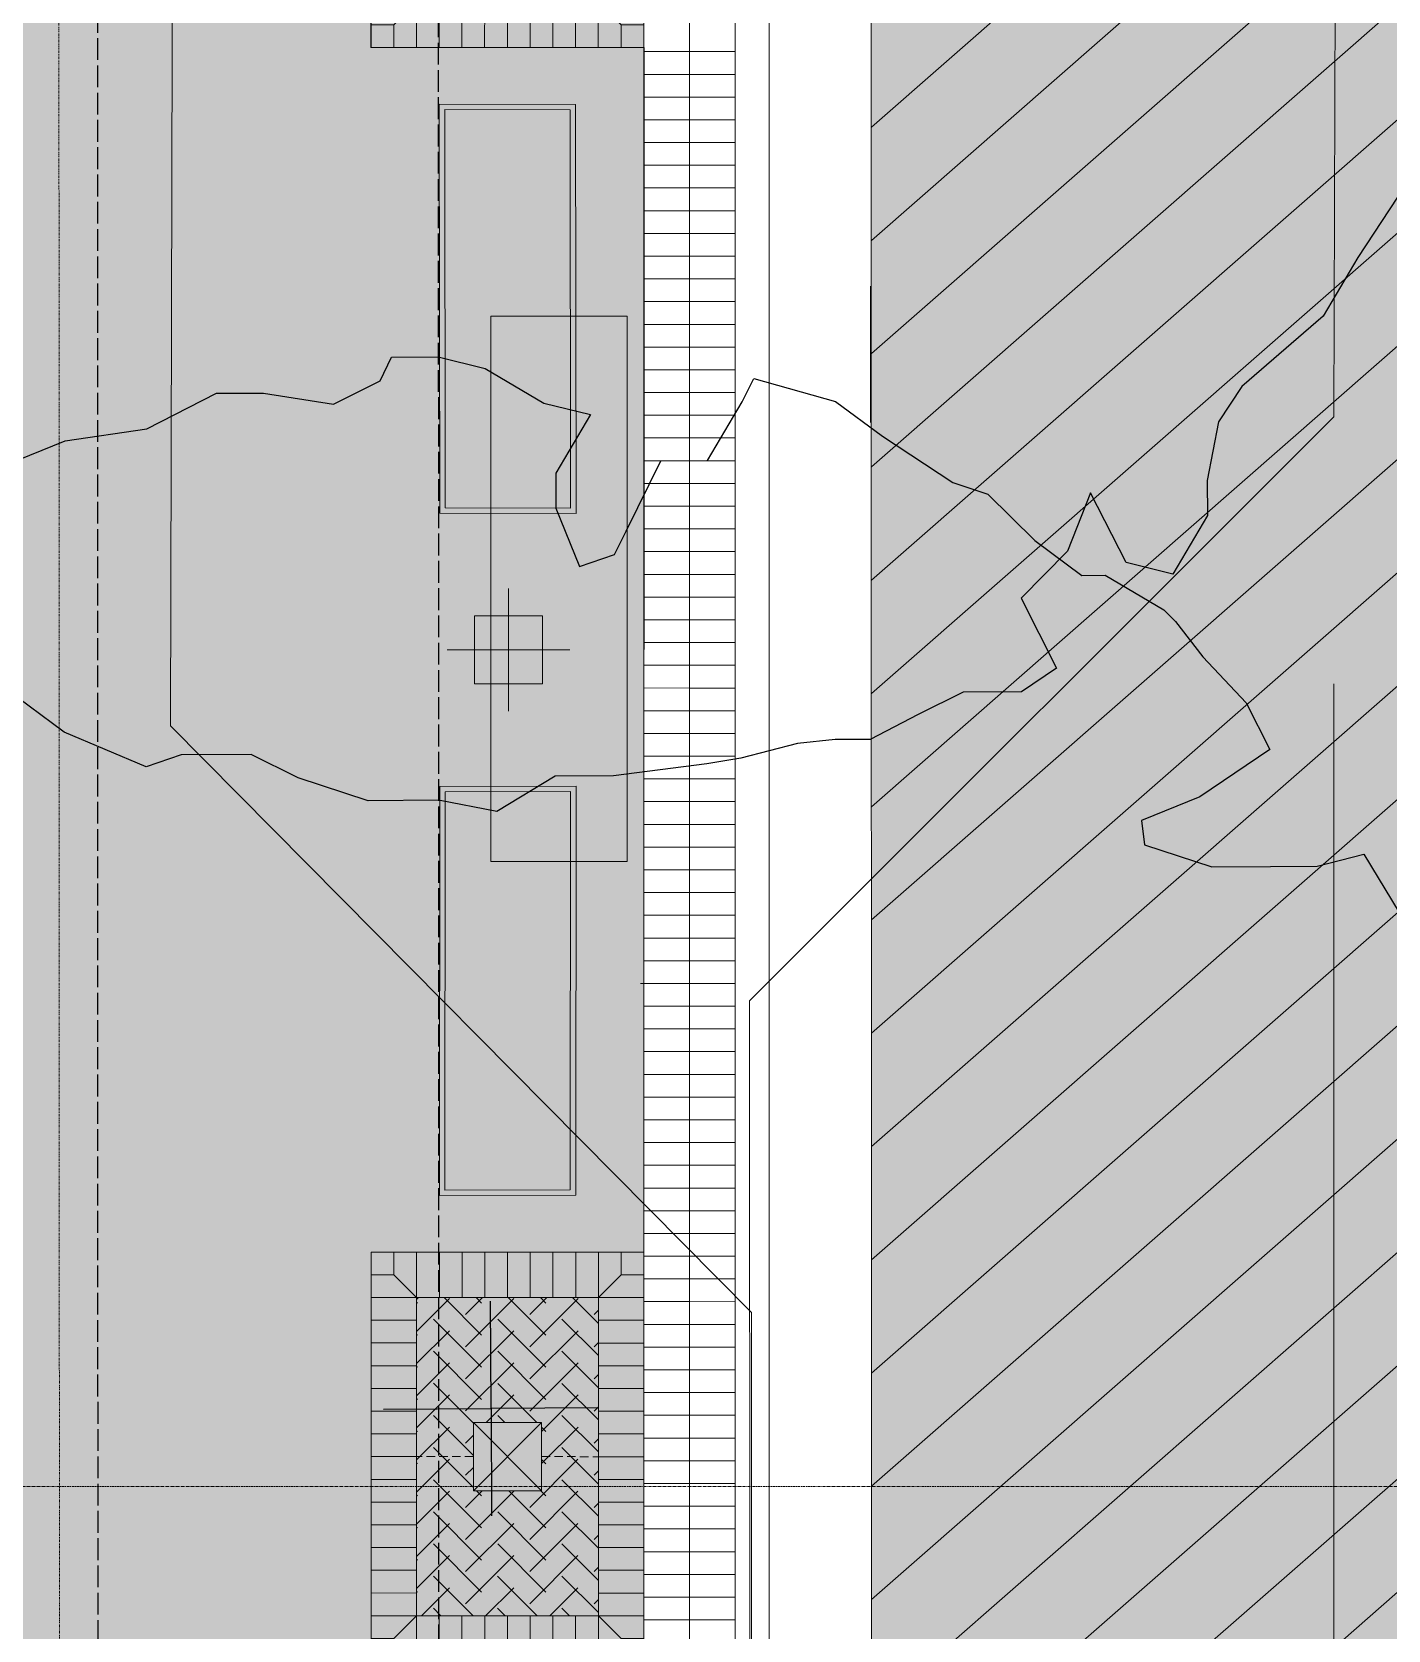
# Model space of a CAD drawing. Header units: inches. Extents: x 3268 to 7018, y 976 to 6708.
# Drawn here: x 6175.1 to 6413.8, y 4469.9 to 4751.1 of the extents above; entities that cross this region are included whole.
import ezdxf

# ---------------------------------------------------------------- set-up
doc = ezdxf.new("R2010")
doc.units = ezdxf.units.IN
doc.header["$MEASUREMENT"] = 0
for name, pattern in [('Double Dash 3_8_', [0.9999999999999999, 0.3749999999999999, -0.125, 0.125, -0.125, 0.125, -0.125]), ('Grid Line 1_2_', [0.8749999999999999, 0.4999999999999999, -0.125, 0.125, -0.125]), ('IMPORT-DASHED4', [2.25, 1.5, -0.7499999999999998]), ('IMPORT-EASEMENT2', [4.799999999999999, 3.839999999999999, -0.9599999999999999])]:
    doc.linetypes.add(name, pattern=pattern)
for name, color, linetype, lineweight in [('0-landscaping', 1, 'Continuous', 25), ('C-ANNO-5FT-PED-ZONE', 130, 'Continuous', 25), ('C-CURB-BACK', 40, 'Continuous', 13), ('C-CURB-FACE', 80, 'Continuous', 13), ('C-CURB-GUTR', 22, 'Continuous', 15), ('C-PRKG-MRKG', 130, 'Continuous', 25), ('C-PROP-LINE', 91, 'Double Dash 3_8_', 9), ('L-DROPOFF STUDIES', 2, 'Continuous', 15), ('L-DROPOFF STUDIES-2', 120, 'Continuous', 15), ('L-MASK', 245, 'Continuous', 35), ('L-PVMT-ASPH', 140, 'Continuous', 15), ('L-PVMT-ASPH-HATC', 252, 'Continuous', 15), ('L-PVMT-BRCK-HATC', 252, 'Continuous', 15), ('L-PVMT-BRICK', 20, 'Continuous', 13), ('L-PVMT-HATCH BOUND NPLOT', 45, 'Continuous', 15), ('L-SITE-LIGHT', 2, 'Continuous', 15), ('L-SITE-PLNT-FRNS', 140, 'Continuous', 15), ('L-SITE-TREE-GRAT', 250, 'Continuous', 13), ('S-GRID', 1, 'Continuous', 9), ('site_dwg', 8, 'Continuous', 9)]:
    doc.layers.add(name, color=color, linetype=linetype, lineweight=lineweight)
doc.layers.add('NPLT', color=200, linetype='Continuous', lineweight=13, plot=False)

# ---------------------------------------------------------------- blocks, each defined once
blk = doc.blocks.new('site_dwg_dec1-V212-Overall Retail Plan Opt 2')
at = {"layer": '0-landscaping', "color": 213, "flags": 128}
for points in [[(31.0881679889427, 120.5223345599614), (38.04547195947844, 118.0613721970102), (46.15681293431054, 112.7615709075425), (55.04856294575665, 110.4265181416985), (59.16653053265718, 106.8094013281942), (64.438605750071, 100.353468798591), (70.366368467365, 98.79674374690772), (73.20570484799855, 99.9528981928987), (77.32370079247657, 96.33575647164149), (80.53674968142211, 91.68841971690823), (82.9695307879051, 84.07638086805206), (86.182579676021, 79.42904411461755), (78.56955985297144, 76.99082391922171), (75.85484602591559, 73.90021222335348), (73.38933504524566, 66.94063790206097), (77.38268007688775, 65.25797834102092), (80.22201645907636, 66.41413278581136), (88.73994106720828, 69.88249988785797), (92.85790865704995, 66.26538307328416), (100.4709568346757, 68.7035783563541), (103.3102509482635, 69.85968468856196), (108.7069203667312, 61.46931982166904), (110.1102024863908, 54.76156640336455), (112.6675355198425, 45.21504708576582), (114.851113782319, 41.4719708597903), (115.3494772018787, 33.73399749442876), (116.7527309637921, 27.02626898528512), (118.8117289361128, 25.21769812396348), (121.2444816820721, 17.60568417829858), (121.3690619716984, 15.67117881218189), (121.0073555575184, 10.43992103847529), (121.2117095394317, 3.034022888560571), (119.65104662971, -2.895354700621737), (109.8544485491445, -1.59049865825466), (102.8971445787724, 0.870463703299606), (101.2580483883615, -1.482540039601304)], [(-9.471346453594377, 8.319387126080981), (0, 0), (8.319387121136968, 9.471346451995485)], [(9.471346454440207, -8.31938712430201), (0, 0), (-8.319387122217448, -9.471346449256087)], [(101.2580483883615, -1.482540039601304), (105.454477611373, -8.676055613000356), (110.6019441858446, -13.19745785703446), (114.7199401311523, -16.81459957960135), (119.7428547744369, -19.40152136095014), (118.3068144204976, -27.26535620114475), (111.9724258052704, -34.47684765728035), (113.1265473455244, -37.31559033633413), (111.6904930847198, -45.17949820201567), (107.5396966369083, -56.13399286589731), (101.3299305751171, -65.27994157050226), (96.85894486284558, -72.1199701091076)]]:
    blk.add_lwpolyline(points, dxfattribs=at)
blk = doc.blocks.new('site_dwg_dec1-V213-Overall Retail Plan Opt 2')
at = {"layer": '0-landscaping', "color": 213, "flags": 128}
blk.add_lwpolyline([(46.34270589714617, -107.9819351812562), (38.1766061073535, -110.1856556462931), (30.56355792520429, -112.6238509327136), (17.92766572879685, -112.4751012213869), (13.15395393324036, -113.7571420526924), (7.599903721818577, -118.003908204822), (4.885189898593523, -121.0945198974273), (-2.727858282322586, -123.532715182298), (-5.940907171125899, -118.8853784289508), (-3.599976476819165, -109.9912987397633), (-10.18352567227572, -113.3337794553713), (-17.92108351260736, -113.8374461562212), (-20.26208483139521, -122.7315490584347), (-25.16034856125475, -122.0791094302308), (-30.30784349119727, -117.5576822782367), (-36.02233360214682, -115.9983575564091), (-42.16343954759844, -114.4442553805616), (-45.25193650464131, -111.7313990827841), (-48.85042896145455, -109.1643291017731), (-54.95184824639414, -106.0219622391464), (-58.38620603193771, -103.8447490419183), (-67.52711661894732, -97.6406855335931), (-72.67458319323372, -93.11928329096689), (-80.53679194816355, -91.6884678345791), (-84.77933982746849, -86.13684565529717), (-90.95630538297932, -80.71115797022274), (-95.32350417585688, -73.22505363637673), (-97.63163436459864, -67.54749693596158), (-103.8086282820682, -62.1217843534373), (-107.8020155784859, -60.43917290733724), (-112.2937946572899, -51.01856319714852), (-113.6970061503296, -44.31078655997907)], dxfattribs=at)
blk = doc.blocks.new('site_dwg_b1-12649367-Overall Retail Plan Opt 2')
at = {"layer": 'L-PVMT-BRCK-HATC', "color": 53}
blk.add_line((0, -7.990953345783054), (0, 0), dxfattribs=at)
blk = doc.blocks.new('site_dwg_b2-12649368-Overall Retail Plan Opt 2')
at = {"layer": 'L-PVMT-BRCK-HATC', "color": 53}
blk.add_line((0, 0), (0, 7.990953347180038), dxfattribs=at)
blk = doc.blocks.new('site_dwg_tree_grate_pvr-V278-Overall Retail Plan Opt 2')
at = {"layer": 'L-MASK', "lineweight": 15}
blk.add_hatch(color=10, dxfattribs=at).paths.add_polyline_path([(36.00000000000272, 3.41060513164848e-12), (36.00000000000272, 48.00000000000272), (-35.99999999999726, 48.00000000000272), (-35.99999999999726, 2.728484105318784e-12)])
at = {"layer": 'L-PVMT-BRCK-HATC'}
h = blk.add_hatch(dxfattribs=at)
h.set_pattern_fill('FP_230', color=53, style=0, pattern_type=2)
h.set_pattern_definition([(135, (-28, 40), (-5.654025822367634, 4.440892098500626e-16), [11.995, -3.998]), (225, (-30.827, 42.827), (-5.654025822367634, -4.440892098500626e-16), [11.995, -3.998])])
h.paths.add_polyline_path([(28.00000000186537, 8.00000000093405), (28.00000000186537, 39.9999999990714), (-28.00000000185991, 39.9999999990714), (-27.99999999627266, 8.00000000093405)])
h.paths.add_polyline_path([(6.000000000002728, 18.00000000000272), (-6.000000005585206, 18.00000000000272), (-5.999999999997271, 30.00000000000272), (6.000000000002728, 30.00000000000272)])
at = {"layer": 'L-PVMT-BRCK-HATC', "color": 53}
for p, q in [((-24, 40.00000000186264), (-24, 47.99999999999999)), ((-19.99999999813735, 40.00000000046565), (-19.99999999813735, 47.99999999999999)), ((-16.00000000186264, 40.00000000046565), (-16.00000000186264, 47.99999999999999)), ((-12, 40.00000000046565), (-12, 47.99999999999999)), ((-7.999999998137354, 39.99999999906867), (-7.999999998137354, 47.99999999999999)), ((-4.000000001862644, 40.00000000046565), (-4.000000001862644, 47.99999999999999)), ((0, 39.99999999906867), (0, 47.99999999999999)), ((4.000000001862644, 40.00000000046565), (4.000000001862644, 47.99999999999999)), ((7.999999998137354, 39.99999999906867), (7.999999998137354, 47.99999999999999)), ((12, 40.00000000186264), (12, 47.99999999999999)), ((15.99999999627471, 39.99999999906867), (15.99999999627471, 47.99999999999999)), ((20.00000000372529, 40.00000000186264), (20.00000000372529, 47.99999999999999)), ((24, 39.99999999906867), (24, 47.99999999999999)), ((31.99999999813735, 44.00000000093132), (28.00000000186264, 40.00000000186264)), ((-28.00000001303851, 36.00000000139698), (-36.00000001117586, 36.00000000139698)), ((28.00000000186264, 35.99999999999999), (35.99999999999999, 35.99999999999999)), ((-28.00000001303851, 31.99999999953434), (-36.00000001117586, 31.99999999953434)), ((27.99999999627471, 32.00000000093132), (35.99999999999999, 32.00000000093132)), ((-28.00000001303851, 28.00000000046566), (-36.00000001117586, 28.00000000046566)), ((28.00000000186264, 28.00000000046566), (35.99999999999999, 28.00000000046566)), ((-28.00000001303851, 24), (-36.00000001117586, 24)), ((27.99999999627471, 24), (35.99999999999999, 24)), ((-28.00000001303851, 20.00000000093132), (-36.00000001117586, 20.00000000093132)), ((28.00000000186264, 20.00000000093132), (35.99999999999999, 20.00000000093132)), ((-28.00000001303851, 16.00000000046566), (-36.00000001117586, 16.00000000046566)), ((27.99999999627471, 15.99999999906868), (35.99999999999999, 15.99999999906868)), ((-28.00000001303851, 12), (-36.0000000167638, 12)), ((28.00000000186264, 12.00000000139698), (35.99999999999999, 12.00000000139698)), ((-24, 8.00000000093132), (-24, 0)), ((-19.99999999813735, 8.00000000093132), (-19.99999999813735, 0)), ((-16.00000000186264, 8.00000000093132), (-16.00000000186264, 0)), ((-12, 8.00000000093132), (-12, 0)), ((-7.999999998137354, 8.00000000093132), (-7.999999998137354, 0)), ((-4.000000001862644, 8.00000000093132), (-4.000000001862644, 0)), ((0, 8.00000000093132), (0, 0)), ((4.000000001862644, 8.00000000093132), (4.000000001862644, 0)), ((7.999999998137354, 8.00000000093132), (7.999999998137354, 0)), ((12, 8.00000000093132), (12, 0)), ((16.00000000186264, 8.00000000093132), (16.00000000186264, 0)), ((20.00000000372529, 8.00000000093132), (20.00000000372529, 0)), ((24, 7.999999999534338), (24, 0)), ((31.99999999254942, 3.999999987892806), (27.99999999068677, 7.999999991152435))]:
    blk.add_line(p, q, dxfattribs=at)
at = {"layer": 'L-PVMT-BRCK-HATC', "color": 53, "flags": 128}
for points in [[(-36.00000001117586, 44.00000000093132), (-32.00000001490115, 44.00000000093132), (-32.00000001490115, 47.99999999999999)], [(35.99999999999999, 40.00000000046565), (28.00000000186264, 40.00000000046565), (28.00000000186264, 48.00000000139698)], [(31.99999999813735, 47.99999999999999), (31.99999999813735, 44.00000000093132), (35.99999999999999, 44.00000000093132)], [(-32.00000001490115, 43.99999999953433), (-28.00000001303851, 40.00000000046565), (-36.00000001117586, 40.00000000046565)], [(35.99999999999999, 7.999999999534338), (28.00000000186264, 7.999999999534338), (28.00000000186264, 39.99999999906867), (-28.00000000186264, 39.99999999906867), (-28.00000000186264, 8.00000000093132), (28.00000000186264, 8.00000000093132), (28.00000000186264, 0)], [(-32.00000000372528, 3.999999987892806), (-28.00000001303851, 8.00000000093132), (-36.00000001117586, 8.00000000093132)], [(-36.00000000558793, 3.999999987892806), (-32.00000000372528, 3.999999987892806), (-32.00000000372528, 0)], [(35.99999998882412, 3.999999985098838), (31.99999999254942, 3.999999985098838), (31.99999999254942, -1.257285475730896e-08)]]:
    blk.add_lwpolyline(points, dxfattribs=at)
for points in [[(-28.00000001303851, 47.99999999999999), (-28.00000001303851, 39.99999999906867)], [(-28.00000000745058, 0), (-28.00000000745058, 8.00000000093132)]]:
    blk.add_lwpolyline(points, close=True, dxfattribs=at)
at = {"layer": 'L-SITE-TREE-GRAT', "color": 253, "linetype": 'IMPORT-DASHED4'}
for p, q in [((0, 30), (0, 47.99999999860301)), ((0, 18), (0, 0))]:
    blk.add_line(p, q, dxfattribs=at)
at = {"layer": 'L-SITE-TREE-GRAT', "color": 253, "linetype": 'IMPORT-DASHED4', "flags": 128}
blk.add_lwpolyline([(35.99999999999999, 0), (35.99999999999999, 47.99999999999999), (-35.99999999999999, 47.99999999999999), (-35.99999999999999, 0)], close=True, dxfattribs=at)
at = {"layer": 'L-SITE-TREE-GRAT', "color": 253, "flags": 128}
for points in [[(-35.99999999999999, 47.99999999999999), (35.99999999999999, 47.99999999999999), (35.99999999999999, 0), (-35.99999999999999, 0)], [(-6.000000005587935, 18), (5.999999999999999, 18), (5.999999999999999, 30), (-5.999999999999999, 30)]]:
    blk.add_lwpolyline(points, close=True, dxfattribs=at)
at = {"layer": 'NPLT', "color": 253}
for p, q in [((5.999999999999999, 30), (-6.000000005587935, 18)), ((-5.999999999999999, 30), (5.999999999999999, 18))]:
    blk.add_line(p, q, dxfattribs=at)
blk = doc.blocks.new('site_dwg_lighting-12649360-Overall Retail Plan Opt 2')
at = {"layer": 'L-SITE-LIGHT', "color": 53}
for p, q in [((0, 5.399999999441206), (0, -5.399999999441206)), ((-5.399999996647238, 0), (5.399999999441206, 0))]:
    blk.add_line(p, q, dxfattribs=at)
at = {"layer": 'L-SITE-LIGHT', "color": 53, "flags": 128}
blk.add_lwpolyline([(-2.999999997206032, 2.999999998603016), (3.000000002793967, 2.999999998603016), (3.000000002793967, -3.000000001396983), (-2.999999994412064, -3.000000001396983)], close=True, dxfattribs=at)
blk = doc.blocks.new('site_dwg-12440225-Overall Retail Plan Opt 2')
at = {"layer": 'L-PVMT-ASPH'}
h = blk.add_hatch(color=10, dxfattribs=at)
h.paths.add_polyline_path([(24339718.53346603, 9813972.144103346), (24339887.07449048, 9814212.502676906), (24339739.69633754, 9814315.845214311), (24339581.26135598, 9814089.899001546), (24339629.1144, 9814055.302799998), (24339635.9543549, 9814049.325785588), (24339642.46273531, 9814042.98933005), (24339648.62067784, 9814036.31179846), (24339654.41033481, 9814029.312544463), (24339659.81492591, 9814022.011854135), (24339664.81878693, 9814014.430887226), (24339669.40741505, 9814006.591615817), (24339681.30982938, 9813997.450047066), (24339693.47180215, 9813988.656744802), (24339705.88314632, 9813980.219074398)])
h.paths.add_polyline_path([(24341279.96674772, 9816613.018771717), (24341327.69337847, 9817194.358206697), (24341336.14719908, 9817314.060056796), (24341349.85919517, 9817475.559871858), (24341241.21047862, 9817484.093139127), (24341233.16564054, 9817364.342307739), (24341183.59218761, 9816619.779448591)])
h.paths.add_polyline_path([(24341241.21047862, 9817484.093139127), (24341354.39901932, 9817476.562142687), (24341362.3316544, 9817595.67930597), (24341359.93445173, 9817595.848605955), (24341379.27012009, 9817850.028833294), (24341381.53699151, 9817884.068378847), (24341268.28796358, 9817892.939708184)])
at = {"layer": 'L-PVMT-ASPH-HATC'}
h = blk.add_hatch(dxfattribs=at)
h.set_pattern_fill('FP_248', color=53, style=0, pattern_type=2)
h.set_pattern_definition([(37.38599999999999, (24341233.166, 9817345.457), (-9.107725642244493, 11.91844510100215), [])])
h.paths.add_polyline_path([(24341279.96674772, 9816613.018771717), (24341327.69337847, 9817194.358206697), (24341336.14719908, 9817314.060056796), (24341349.85919517, 9817475.559871858), (24341241.21047862, 9817484.093139127), (24341233.16564054, 9817364.342307739), (24341183.59218761, 9816619.779448591)])
h.paths.add_polyline_path([(24341241.21047862, 9817484.093139127), (24341354.39901932, 9817476.562142687), (24341362.3316544, 9817595.67930597), (24341359.93445173, 9817595.848605955), (24341379.27012009, 9817850.028833294), (24341381.53699151, 9817884.068378847), (24341268.28796358, 9817892.939708184)])
at = {"layer": 'L-PVMT-BRCK-HATC'}
h = blk.add_hatch(dxfattribs=at)
h.set_pattern_fill('FP_246', color=53, style=0, pattern_type=2)
h.set_pattern_definition([(41.19300000000002, (24339643.438, 9814490.821), (0.375403592299723, 5.641549445222338), [11.995, -3.998]), (131.193, (24339646.447, 9814493.454), (0.3754035922997256, 5.641549445222338), [11.995, -3.998])])
h.paths.add_polyline_path([(24340944.14260868, 9815161.56902191), (24340946.20790308, 9815192.747086309), (24341054.75702199, 9815287.751801526), (24341063.87239928, 9815424.199854838), (24341015.92996943, 9815427.389928112), (24341020.73005893, 9815499.242452446), (24341068.6233038, 9815496.042956479), (24341085.92457959, 9815756.343615633), (24341038.03025398, 9815759.526984198), (24341042.83057567, 9815831.382984137), (24341090.71518529, 9815828.196758201), (24341094.25579284, 9815881.407237886), (24340999.25292033, 9815989.95425186), (24341037.33064584, 9816562.210287204), (24341145.95890891, 9816657.28427078), (24341149.83738892, 9816715.34122569), (24341101.91933975, 9816718.542378701), (24341106.71858403, 9816790.382251019), (24341154.61183225, 9816787.182754835), (24341172.38615708, 9817054.592693102), (24341124.49183767, 9817057.776154408), (24341129.29215316, 9817129.632061608), (24341177.18540137, 9817126.432565417), (24341191.29366988, 9817337.949903736), (24341143.30704276, 9817341.15563808), (24341148.15635795, 9817412.992162973), (24341196.04622471, 9817409.792895138), (24341198.60298609, 9817448.452610748), (24341103.52900252, 9817557.080873795), (24341063.62171076, 9817559.73488301), (24340904.2315685, 9815164.235268736)])
at = {"layer": 'C-ANNO-5FT-PED-ZONE', "color": 213, "linetype": 'IMPORT-EASEMENT2', "flags": 128}
for points in [[(24341173.43156312, 9817974.569704888), (24341064.86211379, 9817879.53891328), (24341058.60739409, 9817785.539047208), (24341020.66169335, 9817759.050960105), (24341002.73584636, 9817494.243455587), (24341098.03372912, 9817385.653583419), (24341049.7296923, 9816657.855822798), (24340942.84306337, 9816588.119622858), (24340903.15724013, 9815991.696087312), (24340997.75345884, 9815877.316419568), (24340956.93820208, 9815281.87627089), (24340851.85462972, 9815190.060175546), (24340840.21389879, 9815028.451841284), (24340816.31959692, 9814987.856953233), (24340807.91752753, 9814861.58536387), (24340828.33680849, 9814837.590900285), (24340814.20948071, 9814639.141274119), (24340820.32276781, 9814572.244142456), (24340784.23728234, 9814041.25000657), (24340346.67693986, 9814070.985885575), (24339654.20889217, 9814556.549067944), (24339621.08674325, 9814593.99079329), (24339537.64412129, 9814651.844636435), (24339442.83972673, 9814690.826514924), (24339354.14331621, 9814753.02102556), (24339330.46229357, 9814798.298159737), (24339230.23757831, 9814867.973883716), (24339182.6163684, 9814867.152440649), (24339131.69313189, 9814915.47795062), (24338893.2467398, 9815077.690702066), (24338651.59712844, 9815247.640438044), (24338560.99241732, 9815303.182211477)], [(24341067.2900173, 9817559.490924602), (24341064.28329937, 9817515.0745312), (24341159.55060739, 9817406.519498283), (24341107.61336579, 9816623.980178425), (24341000.72143839, 9816554.24052159), (24340964.61006244, 9816011.536030035), (24341059.25053947, 9815897.102847952), (24341015.10094221, 9815253.019119129), (24340909.92571647, 9815161.122942245), (24340904.94869157, 9815092.026876932)]]:
    blk.add_lwpolyline(points, dxfattribs=at)
at = {"layer": 'C-CURB-BACK', "color": 253, "flags": 128}
blk.add_lwpolyline([(24341161.56121618, 9816649.570815757), (24341215.08926901, 9817454.024098456), (24341120.01528545, 9817562.65236149), (24341138.68005304, 9817843.158241507), (24341247.17391226, 9817938.114591708), (24341266.97051227, 9818235.630360348)], dxfattribs=at)
at = {"layer": 'C-CURB-FACE', "color": 253, "flags": 128}
blk.add_lwpolyline([(24341002.11127121, 9814164.787736772), (24341025.92797948, 9814522.720225098), (24340930.89549913, 9814631.301067997), (24340967.54412166, 9815182.079644024), (24341076.17811927, 9815277.158647047), (24341116.89429274, 9815889.066939488), (24341021.81690816, 9815997.699088382), (24341058.66957467, 9816551.544166595), (24341167.38297264, 9816646.692660913), (24341221.2410353, 9817456.10553909), (24341126.16705172, 9817564.733802143), (24341144.50180949, 9817840.280086655), (24341252.99566881, 9817935.236436944), (24341272.95727364, 9818235.232003246)], dxfattribs=at)
at = {"layer": 'C-CURB-GUTR', "color": 53, "flags": 128}
blk.add_lwpolyline([(24341290.91755772, 9818234.03693194), (24341270.46093816, 9817926.60197239), (24341161.96707873, 9817831.645622002), (24341144.59125368, 9817571.013654312), (24341239.66204259, 9817462.389041374), (24341184.84824198, 9816638.058196282), (24341076.134844, 9816542.909701958), (24341040.272207, 9816003.943410328), (24341135.34959158, 9815895.311261427), (24341093.64338862, 9815268.524182511), (24340985.00939101, 9815173.445179485), (24340949.35079795, 9814637.545389948), (24341044.38327831, 9814528.964547042), (24341020.0715553, 9814163.592665464)], dxfattribs=at)
at = {"layer": 'C-PRKG-MRKG', "color": 213}
blk.add_line((24341226.76210733, 9817269.437632157), (24341228.35553574, 9817293.384677606), dxfattribs=at)
at = {"layer": 'L-DROPOFF STUDIES', "color": 53, "flags": 128}
blk.add_lwpolyline([(24341116.15068051, 9815919.985633455), (24341021.42858866, 9816028.211836876), (24341056.17758756, 9816555.07340667), (24341164.68955424, 9816650.045605173), (24341195.3515732, 9817114.58860979), (24341100.22175392, 9817224.378951607), (24341136.57196745, 9817751.126198152), (24341245.37830106, 9817846.36822466)], dxfattribs=at)
at = {"layer": 'L-DROPOFF STUDIES-2', "color": 131}
blk.add_line((24341113.15014594, 9814335.232218469), (24341304.9774889, 9817218.134365832), dxfattribs=at)
at = {"layer": 'L-DROPOFF STUDIES-2', "color": 131, "flags": 128}
blk.add_lwpolyline([(24341101.9320885, 9814166.640184939), (24341109.54838987, 9814281.102759559), (24341014.96431977, 9814389.17126409), (24341198.68751569, 9817169.29961211), (24341308.09989649, 9817265.059874013), (24341320.6474603, 9817444.622004325), (24341237.59077942, 9817733.215844031)], dxfattribs=at)
at = {"layer": 'L-PVMT-BRCK-HATC', "color": 53}
for p, q in [((24341197.90790499, 9817316.757930143), (24341189.93465724, 9817317.289583893)), ((24341205.94010634, 9817316.222345386), (24341197.96685859, 9817316.753999135)), ((24341193.12556523, 9817244.916930081), (24341185.15231748, 9817245.44858383)), ((24341201.14980552, 9817244.381876163), (24341193.17655778, 9817244.913529914))]:
    blk.add_line(p, q, dxfattribs=at)
at = {"layer": 'L-PVMT-BRCK-HATC', "color": 53, "flags": 128}
for points in [[(24341038.03025398, 9815759.526984198), (24341042.83057567, 9815831.382984137), (24341090.71518529, 9815828.196758201), (24341094.25579284, 9815881.407237886), (24340999.25292033, 9815989.95425186), (24341037.33064584, 9816562.210287204), (24341145.95890891, 9816657.28427078), (24341149.83738892, 9816715.34122569), (24341101.91933975, 9816718.542378701), (24341106.71858403, 9816790.382251019), (24341154.61183225, 9816787.182754835), (24341172.38615708, 9817054.592693102), (24341124.49183767, 9817057.776154408), (24341129.29215316, 9817129.632061608), (24341177.18540137, 9817126.432565417), (24341191.29366988, 9817337.949903736), (24341143.30704276, 9817341.15563808), (24341148.15635795, 9817412.992162973), (24341196.04622471, 9817409.792895138), (24341198.60298609, 9817448.452610748), (24341103.52900252, 9817557.080873793)], [(24341196.30851216, 9817172.54480711), (24341188.33526441, 9817173.076460859), (24341179.7586347, 9817173.648347933)]]:
    blk.add_lwpolyline(points, dxfattribs=at)
at = {"layer": 'L-PVMT-BRICK', "color": 253, "flags": 128}
for points in [[(24341153.76006254, 9816653.427543262), (24341206.84635285, 9817451.241740623), (24341111.77716961, 9817559.86451897), (24341130.87514355, 9817846.95852519), (24341239.41157033, 9817941.952131514), (24341258.98816379, 9818236.161503151)], [(24341145.95890891, 9816657.28427078), (24341198.60298609, 9817448.45261075), (24341103.52900252, 9817557.080873793)]]:
    blk.add_lwpolyline(points, dxfattribs=at)
at = {"layer": 'L-PVMT-HATCH BOUND NPLOT', "color": 61, "flags": 128}
blk.add_lwpolyline([(24341154.89904783, 9817196.799289152), (24341161.27276136, 9817292.58747097), (24341185.21980682, 9817290.994042588), (24341178.84609329, 9817195.20586077)], close=True, dxfattribs=at)
at = {"layer": 'L-SITE-PLNT-FRNS', "color": 53, "flags": 128}
for points in [[(24341173.91378623, 9817256.915346894), (24341178.62067402, 9817328.761332126), (24341154.67723986, 9817330.408135299), (24341149.97035207, 9817258.56215007)], [(24341173.01970058, 9817257.948751818), (24341177.59706425, 9817327.86946264), (24341155.56910482, 9817329.384521555), (24341150.99174116, 9817259.463810736)], [(24341170.72989506, 9817209.065825647), (24341165.87621703, 9817137.22960779), (24341141.92567927, 9817138.76965352), (24341146.7793573, 9817210.605871374)], [(24341169.70677307, 9817208.15999108), (24341164.97979764, 9817138.249235377), (24341142.94530289, 9817139.666077446), (24341147.67227833, 9817209.576833151)]]:
    blk.add_lwpolyline(points, close=True, dxfattribs=at)
for name, p, xscale, yscale, zscale, rotation in [('site_dwg_dec1-V213-Overall Retail Plan Opt 2', (24341167.63717422, 9817388.222872963), 1.500000000000001, 1.500000000000001, 1.500000000000001, 37.81158375857705), ('site_dwg_dec1-V212-Overall Retail Plan Opt 2', (24341148.50873649, 9817100.761658926), 1.500000000000001, 1.500000000000001, 1.500000000000001, 37.81158375857705), ('site_dwg_lighting-12649360-Overall Retail Plan Opt 2', (24341160.45912437, 9817233.779927453), 1.999999999999998, 1.999999999999998, 1.999999999999998, 356.1931696251935)]:
    blk.add_blockref(name, p, dxfattribs=dict(xscale=xscale, yscale=yscale, zscale=zscale, rotation=rotation))
for name, p, rotation in [('site_dwg_tree_grate_pvr-V278-Overall Retail Plan Opt 2', (24341193.64660257, 9817373.872958982), 86.17804898976385), ('site_dwg_b1-12649367-Overall Retail Plan Opt 2', (24341191.26529633, 9817337.245269788), 86.18518180932537), ('site_dwg_b1-12649367-Overall Retail Plan Opt 2', (24341199.29749771, 9817336.709685031), 86.18518180932537), ('site_dwg_b1-12649367-Overall Retail Plan Opt 2', (24341190.99916851, 9817333.254132608), 86.18518180932537), ('site_dwg_b1-12649367-Overall Retail Plan Opt 2', (24341199.03136988, 9817332.71854785), 86.18518180932537), ('site_dwg_b1-12649367-Overall Retail Plan Opt 2', (24341190.73304069, 9817329.26299543), 86.18518180932537), ('site_dwg_b1-12649367-Overall Retail Plan Opt 2', (24341198.76524206, 9817328.727410672), 86.18518180932537), ('site_dwg_b1-12649367-Overall Retail Plan Opt 2', (24341190.46691287, 9817325.27185825), 86.18518180932537), ('site_dwg_b1-12649367-Overall Retail Plan Opt 2', (24341198.49911424, 9817324.736273494), 86.18518180932537), ('site_dwg_b1-12649367-Overall Retail Plan Opt 2', (24341190.20078504, 9817321.280721072), 86.18518180932537), ('site_dwg_b1-12649367-Overall Retail Plan Opt 2', (24341198.23298642, 9817320.745136315), 86.18518180932537), ('site_dwg_b1-12649367-Overall Retail Plan Opt 2', (24341189.66852942, 9817313.298446715), 86.18518180932537), ('site_dwg_b1-12649367-Overall Retail Plan Opt 2', (24341197.70073077, 9817312.762861956), 86.18518180932537), ('site_dwg_b1-12649367-Overall Retail Plan Opt 2', (24341189.40240159, 9817309.307309536), 86.18518180932537), ('site_dwg_b1-12649367-Overall Retail Plan Opt 2', (24341197.43460295, 9817308.771724777), 86.18518180932537), ('site_dwg_b1-12649367-Overall Retail Plan Opt 2', (24341189.13627377, 9817305.316172358), 86.18518180932537), ('site_dwg_b1-12649367-Overall Retail Plan Opt 2', (24341197.16847512, 9817304.780587599), 86.18518180932537), ('site_dwg_b1-12649367-Overall Retail Plan Opt 2', (24341188.87014594, 9817301.325035177), 86.18518180932537), ('site_dwg_b1-12649367-Overall Retail Plan Opt 2', (24341196.9023473, 9817300.78945042), 86.18518180932537), ('site_dwg_b1-12649367-Overall Retail Plan Opt 2', (24341188.60401812, 9817297.333897999), 86.18518180932537), ('site_dwg_b1-12649367-Overall Retail Plan Opt 2', (24341196.63621948, 9817296.798313241), 86.18518180932537), ('site_dwg_b1-12649367-Overall Retail Plan Opt 2', (24341188.3378903, 9817293.34276082), 86.18518180932537), ('site_dwg_b1-12649367-Overall Retail Plan Opt 2', (24341196.37009165, 9817292.807176063), 86.18518180932537), ('site_dwg_b1-12649367-Overall Retail Plan Opt 2', (24341188.07176248, 9817289.35162364), 86.18518180932537), ('site_dwg_b1-12649367-Overall Retail Plan Opt 2', (24341196.10396383, 9817288.816038882), 86.18518180932537), ('site_dwg_b1-12649367-Overall Retail Plan Opt 2', (24341187.80563465, 9817285.36048646), 86.18518180932537), ('site_dwg_b1-12649367-Overall Retail Plan Opt 2', (24341195.837836, 9817284.824901704), 86.18518180932537), ('site_dwg_b1-12649367-Overall Retail Plan Opt 2', (24341187.53950683, 9817281.369349282), 86.18518180932537), ('site_dwg_b1-12649367-Overall Retail Plan Opt 2', (24341195.57170818, 9817280.833764525), 86.18518180932537), ('site_dwg_b1-12649367-Overall Retail Plan Opt 2', (24341187.27337901, 9817277.378212104), 86.18518180932537), ('site_dwg_b1-12649367-Overall Retail Plan Opt 2', (24341195.30558036, 9817276.842627347), 86.18518180932537), ('site_dwg_b1-12649367-Overall Retail Plan Opt 2', (24341187.00725118, 9817273.387074923), 86.18518180932537), ('site_dwg_b1-12649367-Overall Retail Plan Opt 2', (24341195.03945254, 9817272.851490166), 86.18518180932537), ('site_dwg_b1-12649367-Overall Retail Plan Opt 2', (24341186.74112336, 9817269.395937745), 86.18518180932537), ('site_dwg_b1-12649367-Overall Retail Plan Opt 2', (24341194.77332471, 9817268.860352987), 86.18518180932537), ('site_dwg_b1-12649367-Overall Retail Plan Opt 2', (24341186.47499553, 9817265.404800566), 86.18518180932537), ('site_dwg_b1-12649367-Overall Retail Plan Opt 2', (24341194.50719689, 9817264.869215809), 86.18518180932537), ('site_dwg_b1-12649367-Overall Retail Plan Opt 2', (24341186.20886771, 9817261.413663387), 86.18518180932537), ('site_dwg_b1-12649367-Overall Retail Plan Opt 2', (24341194.24106907, 9817260.878078628), 86.18518180932537), ('site_dwg_b1-12649367-Overall Retail Plan Opt 2', (24341185.94273989, 9817257.422526209), 86.18518180932537), ('site_dwg_b1-12649367-Overall Retail Plan Opt 2', (24341193.97494124, 9817256.88694145), 86.18518180932537), ('site_dwg_b1-12649367-Overall Retail Plan Opt 2', (24341185.67661207, 9817253.43138903), 86.18518180932537), ('site_dwg_b1-12649367-Overall Retail Plan Opt 2', (24341193.70881342, 9817252.895804271), 86.18518180932537), ('site_dwg_b1-12649367-Overall Retail Plan Opt 2', (24341185.41048424, 9817249.440251851), 86.18518180932537), ('site_dwg_b1-12649367-Overall Retail Plan Opt 2', (24341193.4426856, 9817248.904667092), 86.18518180932537), ('site_dwg_b1-12649367-Overall Retail Plan Opt 2', (24341184.88618966, 9817241.457446652), 86.18518180932537), ('site_dwg_b1-12649367-Overall Retail Plan Opt 2', (24341192.91042995, 9817240.922392735), 86.18518180932537), ('site_dwg_b1-12649367-Overall Retail Plan Opt 2', (24341184.62006183, 9817237.466309473), 86.18518180932537), ('site_dwg_b1-12649367-Overall Retail Plan Opt 2', (24341192.64430213, 9817236.931255557), 86.18518180932537), ('site_dwg_b1-12649367-Overall Retail Plan Opt 2', (24341184.35393401, 9817233.475172294), 86.18518180932537), ('site_dwg_b1-12649367-Overall Retail Plan Opt 2', (24341192.3781743, 9817232.940118378), 86.18518180932537), ('site_dwg_b1-12649367-Overall Retail Plan Opt 2', (24341184.08780618, 9817229.484035116), 86.18518180932537), ('site_dwg_b1-12649367-Overall Retail Plan Opt 2', (24341192.11204648, 9817228.948981198), 86.18518180932537), ('site_dwg_b1-12649367-Overall Retail Plan Opt 2', (24341183.82167836, 9817225.492897937), 86.18518180932537), ('site_dwg_b1-12649367-Overall Retail Plan Opt 2', (24341191.84591866, 9817224.957844019), 86.18518180932537), ('site_dwg_b1-12649367-Overall Retail Plan Opt 2', (24341183.55555054, 9817221.501760758), 86.18518180932537), ('site_dwg_b1-12649367-Overall Retail Plan Opt 2', (24341191.57979083, 9817220.96670684), 86.18518180932537), ('site_dwg_b1-12649367-Overall Retail Plan Opt 2', (24341183.28942272, 9817217.510623578), 86.18518180932537), ('site_dwg_b1-12649367-Overall Retail Plan Opt 2', (24341191.31366301, 9817216.97556966), 86.18518180932537), ('site_dwg_b1-12649367-Overall Retail Plan Opt 2', (24341183.02329489, 9817213.5194864), 86.18518180932537), ('site_dwg_b1-12649367-Overall Retail Plan Opt 2', (24341191.04753519, 9817212.984432481), 86.18518180932537), ('site_dwg_b1-12649367-Overall Retail Plan Opt 2', (24341182.75716707, 9817209.52834922), 86.18518180932537), ('site_dwg_b1-12649367-Overall Retail Plan Opt 2', (24341190.78140736, 9817208.993295303), 86.18518180932537), ('site_dwg_b1-12649367-Overall Retail Plan Opt 2', (24341182.49103925, 9817205.537212042), 86.18518180932537), ('site_dwg_b1-12649367-Overall Retail Plan Opt 2', (24341190.51527954, 9817205.002158124), 86.18518180932537), ('site_dwg_b1-12649367-Overall Retail Plan Opt 2', (24341182.22491143, 9817201.546074862), 86.18518180932537), ('site_dwg_b1-12649367-Overall Retail Plan Opt 2', (24341190.24915172, 9817201.011020944), 86.18518180932537), ('site_dwg_b1-12649367-Overall Retail Plan Opt 2', (24341181.9587836, 9817197.554937683), 86.18518180932537), ('site_dwg_b1-12649367-Overall Retail Plan Opt 2', (24341189.9830239, 9817197.019883765), 86.18518180932537), ('site_dwg_b1-12649367-Overall Retail Plan Opt 2', (24341181.69265578, 9817193.563800504), 86.18518180932537), ('site_dwg_b1-12649367-Overall Retail Plan Opt 2', (24341189.71689607, 9817193.028746586), 86.18518180932537), ('site_dwg_b1-12649367-Overall Retail Plan Opt 2', (24341181.42652795, 9817189.572663324), 86.18518180932537), ('site_dwg_b1-12649367-Overall Retail Plan Opt 2', (24341189.45076825, 9817189.037609408), 86.18518180932537), ('site_dwg_b1-12649367-Overall Retail Plan Opt 2', (24341181.16040013, 9817185.581526145), 86.18518180932537), ('site_dwg_b1-12649367-Overall Retail Plan Opt 2', (24341189.18464043, 9817185.046472229), 86.18518180932537), ('site_dwg_b1-12649367-Overall Retail Plan Opt 2', (24341180.89427231, 9817181.590388967), 86.18518180932537), ('site_dwg_b1-12649367-Overall Retail Plan Opt 2', (24341188.9185126, 9817181.05533505), 86.18518180932537), ('site_dwg_b1-12649367-Overall Retail Plan Opt 2', (24341180.62814448, 9817177.599251788), 86.18518180932537), ('site_dwg_b1-12649367-Overall Retail Plan Opt 2', (24341188.65238478, 9817177.064197872), 86.18518180932537), ('site_dwg_b2-12649368-Overall Retail Plan Opt 2', (24341188.06913659, 9817169.08532368), 86.18518180932537), ('site_dwg_b1-12649367-Overall Retail Plan Opt 2', (24341188.06913659, 9817169.08532368), 86.18518180932537), ('site_dwg_b2-12649368-Overall Retail Plan Opt 2', (24341187.80300876, 9817165.094186502), 86.18518180932537), ('site_dwg_b1-12649367-Overall Retail Plan Opt 2', (24341187.80300876, 9817165.094186502), 86.18518180932537), ('site_dwg_b2-12649368-Overall Retail Plan Opt 2', (24341187.53688094, 9817161.103049323), 86.18518180932537), ('site_dwg_b1-12649367-Overall Retail Plan Opt 2', (24341187.53688094, 9817161.103049323), 86.18518180932537), ('site_dwg_b2-12649368-Overall Retail Plan Opt 2', (24341187.27075312, 9817157.111912142), 86.18518180932537), ('site_dwg_b1-12649367-Overall Retail Plan Opt 2', (24341187.27075312, 9817157.111912142), 86.18518180932537), ('site_dwg_b2-12649368-Overall Retail Plan Opt 2', (24341187.00462529, 9817153.120774964), 86.18518180932537), ('site_dwg_b1-12649367-Overall Retail Plan Opt 2', (24341187.00462529, 9817153.120774964), 86.18518180932537), ('site_dwg_b2-12649368-Overall Retail Plan Opt 2', (24341186.73849747, 9817149.129637785), 86.18518180932537), ('site_dwg_b1-12649367-Overall Retail Plan Opt 2', (24341186.73849747, 9817149.129637785), 86.18518180932537), ('site_dwg_b2-12649368-Overall Retail Plan Opt 2', (24341186.47236965, 9817145.138500607), 86.18518180932537), ('site_dwg_b1-12649367-Overall Retail Plan Opt 2', (24341186.47236965, 9817145.138500607), 86.18518180932537), ('site_dwg_b2-12649368-Overall Retail Plan Opt 2', (24341186.20624182, 9817141.147363428), 86.18518180932537), ('site_dwg_b1-12649367-Overall Retail Plan Opt 2', (24341186.20624182, 9817141.147363428), 86.18518180932537), ('site_dwg_b2-12649368-Overall Retail Plan Opt 2', (24341185.940114, 9817137.15622625), 86.18518180932537), ('site_dwg_b1-12649367-Overall Retail Plan Opt 2', (24341185.940114, 9817137.15622625), 86.18518180932537), ('site_dwg_b2-12649368-Overall Retail Plan Opt 2', (24341185.67398618, 9817133.16508907), 86.18518180932537), ('site_dwg_b1-12649367-Overall Retail Plan Opt 2', (24341185.67398618, 9817133.16508907), 86.18518180932537), ('site_dwg_b2-12649368-Overall Retail Plan Opt 2', (24341185.40785836, 9817129.17395189), 86.18518180932537), ('site_dwg_tree_grate_pvr-V278-Overall Retail Plan Opt 2', (24341174.78577922, 9817090.512629256), 86.17804898976385), ('site_dwg_b1-12649367-Overall Retail Plan Opt 2', (24341185.40785836, 9817129.17395189), 86.18518180932537), ('site_dwg_b2-12649368-Overall Retail Plan Opt 2', (24341185.14173053, 9817125.182814712), 86.18518180932537), ('site_dwg_b1-12649367-Overall Retail Plan Opt 2', (24341185.14173053, 9817125.182814712), 86.18518180932537), ('site_dwg_b2-12649368-Overall Retail Plan Opt 2', (24341184.87560271, 9817121.191677533), 86.18518180932537), ('site_dwg_b1-12649367-Overall Retail Plan Opt 2', (24341184.87560271, 9817121.191677533), 86.18518180932537), ('site_dwg_b2-12649368-Overall Retail Plan Opt 2', (24341184.60947488, 9817117.200540353), 86.18518180932537), ('site_dwg_b1-12649367-Overall Retail Plan Opt 2', (24341184.60947488, 9817117.200540353), 86.18518180932537), ('site_dwg_b2-12649368-Overall Retail Plan Opt 2', (24341184.34334706, 9817113.209403174), 86.18518180932537), ('site_dwg_b1-12649367-Overall Retail Plan Opt 2', (24341184.34334706, 9817113.209403174), 86.18518180932537), ('site_dwg_b2-12649368-Overall Retail Plan Opt 2', (24341184.07721924, 9817109.218265995), 86.18518180932537), ('site_dwg_b1-12649367-Overall Retail Plan Opt 2', (24341184.07721924, 9817109.218265995), 86.18518180932537), ('site_dwg_b2-12649368-Overall Retail Plan Opt 2', (24341183.81109142, 9817105.227128817), 86.18518180932537), ('site_dwg_b1-12649367-Overall Retail Plan Opt 2', (24341183.81109142, 9817105.227128817), 86.18518180932537), ('site_dwg_b2-12649368-Overall Retail Plan Opt 2', (24341183.54496359, 9817101.235991636), 86.18518180932537), ('site_dwg_b1-12649367-Overall Retail Plan Opt 2', (24341183.54496359, 9817101.235991636), 86.18518180932537), ('site_dwg_b2-12649368-Overall Retail Plan Opt 2', (24341183.27883577, 9817097.244854458), 86.18518180932537), ('site_dwg_b1-12649367-Overall Retail Plan Opt 2', (24341183.27883577, 9817097.244854458), 86.18518180932537), ('site_dwg_b2-12649368-Overall Retail Plan Opt 2', (24341183.01270794, 9817093.253717279), 86.18518180932537), ('site_dwg_b1-12649367-Overall Retail Plan Opt 2', (24341183.01270794, 9817093.253717279), 86.18518180932537), ('site_dwg_b2-12649368-Overall Retail Plan Opt 2', (24341182.74658012, 9817089.2625801), 86.18518180932537), ('site_dwg_b1-12649367-Overall Retail Plan Opt 2', (24341182.74658012, 9817089.2625801), 86.18518180932537), ('site_dwg_b2-12649368-Overall Retail Plan Opt 2', (24341182.4804523, 9817085.271442922), 86.18518180932537), ('site_dwg_b1-12649367-Overall Retail Plan Opt 2', (24341182.4804523, 9817085.271442922), 86.18518180932537), ('site_dwg_b2-12649368-Overall Retail Plan Opt 2', (24341182.21432448, 9817081.280305743), 86.18518180932537), ('site_dwg_b1-12649367-Overall Retail Plan Opt 2', (24341182.21432448, 9817081.280305743), 86.18518180932537), ('site_dwg_b2-12649368-Overall Retail Plan Opt 2', (24341181.94819665, 9817077.289168565), 86.18518180932537), ('site_dwg_b1-12649367-Overall Retail Plan Opt 2', (24341181.94819665, 9817077.289168565), 86.18518180932537), ('site_dwg_b2-12649368-Overall Retail Plan Opt 2', (24341181.68206883, 9817073.298031384), 86.18518180932537), ('site_dwg_b1-12649367-Overall Retail Plan Opt 2', (24341181.68206883, 9817073.298031384), 86.18518180932537), ('site_dwg_b2-12649368-Overall Retail Plan Opt 2', (24341181.41594101, 9817069.306894206), 86.18518180932537), ('site_dwg_b1-12649367-Overall Retail Plan Opt 2', (24341181.41594101, 9817069.306894206), 86.18518180932537), ('site_dwg_b2-12649368-Overall Retail Plan Opt 2', (24341181.14981318, 9817065.315757027), 86.18518180932537), ('site_dwg_b1-12649367-Overall Retail Plan Opt 2', (24341181.14981318, 9817065.315757027), 86.18518180932537), ('site_dwg_b2-12649368-Overall Retail Plan Opt 2', (24341180.88368536, 9817061.324619846), 86.18518180932537), ('site_dwg_b1-12649367-Overall Retail Plan Opt 2', (24341180.88368536, 9817061.324619846), 86.18518180932537)]:
    blk.add_blockref(name, p, dxfattribs=dict(rotation=rotation))
blk = doc.blocks.new('Family - ___-10568875-Overall Retail Plan Opt 2')
at = {"layer": 'C-PROP-LINE'}
blk.add_line((6180.76803556933, 1586.394121063111), (6179.703012037937, 5353.433970507014), dxfattribs=at)

msp = doc.modelspace()

# ---------------------------------------------------------------- linework, layer by layer
at = {"layer": 'S-GRID', "linetype": 'Grid Line 1_2_'}
msp.add_line((6493.23601885191, 4495.148582565573), (4253.313821700694, 4495.148582565579), dxfattribs=at)

# ---------------------------------------------------------------- block references
at = {"layer": 'C-PROP-LINE'}
msp.add_blockref('Family - ___-10568875-Overall Retail Plan Opt 2', (0, 0), dxfattribs=at)
at = {"layer": 'site_dwg', "color": 53, "lineweight": 15, "rotation": 3.810000000000009}
msp.add_blockref('site_dwg-12440225-Overall Retail Plan Opt 2', (-23628768.691637, -11408316.78144797), dxfattribs=at)

doc.saveas('drawing.dxf')
